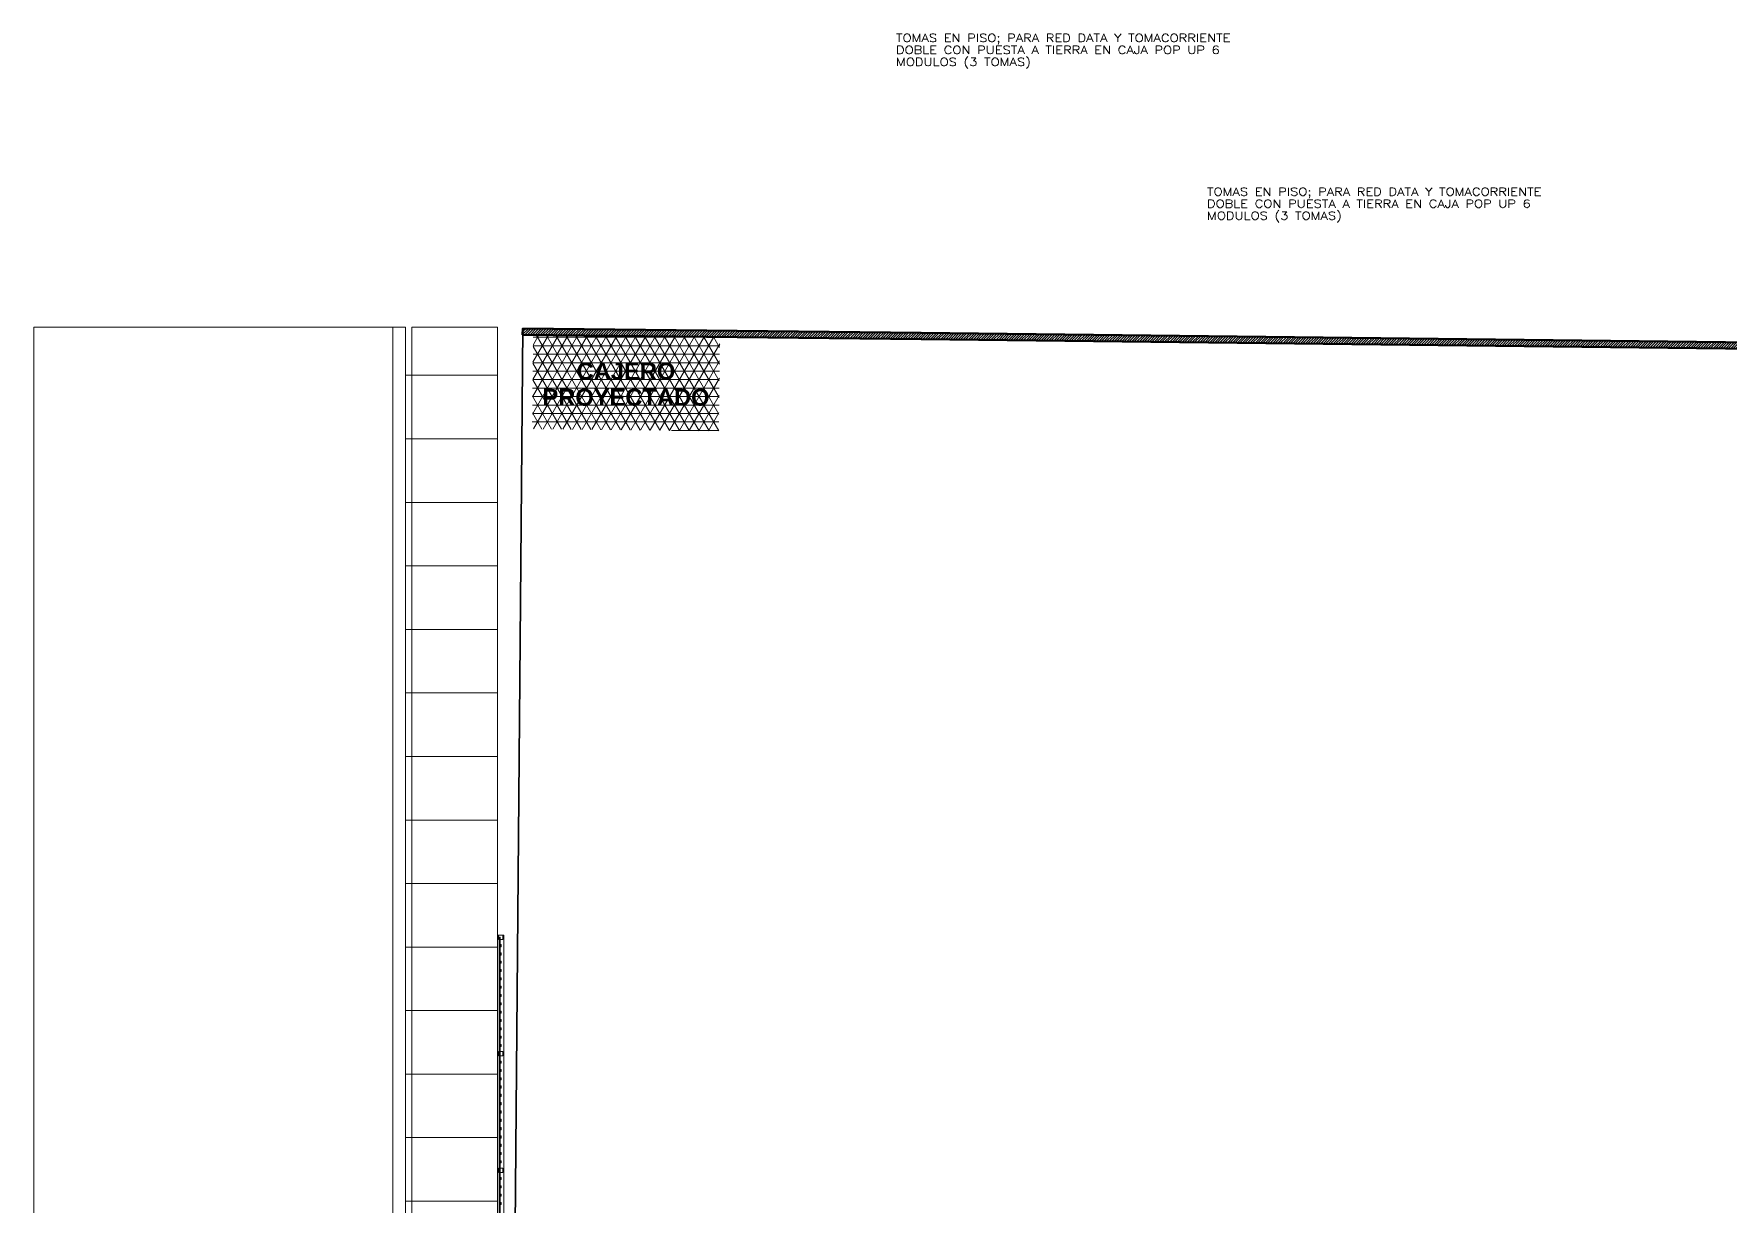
# Model space of a CAD drawing. Header units: inches. Extents: x -19 to 5698, y -728 to 92.
# Drawn here: x -8.77 to 31.27, y 50.89 to 78.56 of the extents above; entities that cross this region are included whole.
import ezdxf

# ---------------------------------------------------------------- set-up
doc = ezdxf.new("R2010")
doc.units = ezdxf.units.IN
doc.header["$MEASUREMENT"] = 0
doc.set_wipeout_variables(frame=1)
doc.header["$PDMODE"] = 1
doc.linetypes.add('Wipeout_Contour', pattern=[1, 0, -1])
for name, color, linetype in [('08 _ STR _ EXT _ 10 Vereda Exterior', 7, 'Continuous'), ('08 _ STR _ EXT _ Cerco Perimetrico', 7, 'Continuous'), ('08 _ STR _ EXT _ Pista exterior', 7, 'Continuous'), ('Dibujo 2D - General', 7, 'Continuous'), ('ESQUEMAS', 7, 'Continuous'), ('Estructura - 04 MURO', 7, 'Continuous'), ('Estructura Compleja - Cubiertas', 7, 'Continuous'), ('MOD', 7, 'Continuous')]:
    doc.layers.add(name, color=color, linetype=linetype)
doc.layers.add('TEXT', color=7, linetype='Continuous', lineweight=13)
doc.styles.add('Estilo_Generado_8', font='arialbd.ttf')
doc.styles.add('ROMAND', font='romand__.ttf', dxfattribs={"width": 1.2, "height": 0.1})
pattern_1 = [(0, (0, 0), (0, 1.5), []), (90, (0, 0), (-3, 0), [])]
pattern_2 = [(45, (0, 0), (-0.030052038, 0.030052038), [])]

msp = doc.modelspace()

# ---------------------------------------------------------------- linework, layer by layer
at = {"layer": '08 _ STR _ EXT _ 10 Vereda Exterior', "color": 7, "linetype": 'Continuous', "lineweight": 13}
msp.add_line((-0.3, 0), (-0.3, 71.6414), dxfattribs=at)
at = {"layer": '08 _ STR _ EXT _ Pista exterior', "color": 7, "linetype": 'Continuous', "lineweight": 13, "flags": 128}
for points in [[(-8.7723, 71.6402), (-0.3, 71.6402)], [(-8.7723, 0), (-8.7723, 71.6402)], [(-0.3, 71.6402), (-0.3, 0)]]:
    msp.add_lwpolyline(points, dxfattribs=at)
at = {"layer": 'MOD', "color": 251, "linetype": 'Continuous', "lineweight": 13}
for p in [(17.3754, 67.9952), (23.175, 67.9277), (28.9746, 67.8603), (9.8456, 65.4826), (17.3451, 65.3954), (9.7642, 58.4831), (17.2637, 58.3958), (12.6341, 53.7244), (17.2126, 53.9961), (23.0122, 53.9287), (28.8118, 53.8612)]:
    msp.add_point(p, dxfattribs=at)

# ---------------------------------------------------------------- texts
at = {"layer": 'ESQUEMAS', "color": 7, "linetype": 'Continuous', "lineweight": 13, "insert": (5.2051, 70.8002), "char_height": 0.4, "attachment_point": 2, "line_spacing_factor": 0.9248, "style": 'Estilo_Generado_8'}
msp.add_mtext('\\A1;{\\pqc;\\fArial|b1|i0|c0|p34;CAJERO\\P\\pqc;\\fArial|b1|i0|c0|p34;PROYECTADO}', dxfattribs=at)
at = {"layer": 'TEXT', "color": 4, "ltscale": 0.01, "char_height": 0.1888715, "width": 9.440414, "attachment_point": 1, "line_spacing_factor": 0.9, "style": 'ROMAND'}
for insert in [(11.579, 78.5626), (18.9207, 74.932)]:
    msp.add_mtext('TOMAS EN PISO; PARA RED DATA Y TOMACORRIENTE DOBLE CON PUESTA A TIERRA EN CAJA POP UP 6 MODULOS (3 TOMAS)  ', dxfattribs=dict(at, insert=insert))

# ---------------------------------------------------------------- wipeouts: each hides what was drawn before it
at = {"color": 254, "linetype": 'Wipeout_Contour', "lineweight": 0, "ltscale": 237.852847}
msp.add_wipeout([(0, 47.2819), (0.15, 47.2819), (0.15, 71.6402), (0, 71.6402)], dxfattribs=at).dxf.layer = '08 _ STR _ EXT _ 10 Vereda Exterior'
at = {"color": 254, "linetype": 'Wipeout_Contour', "lineweight": 0, "ltscale": 345.559689}
msp.add_wipeout([(12.174, 71.5059), (12.1723, 71.3559), (71.16, 70.67), (71.1618, 70.82)], dxfattribs=at).dxf.layer = 'Estructura - 04 MURO'

# ---------------------------------------------------------------- next in the draw order: hatches: boundary and pattern name
at = {"layer": '08 _ STR _ EXT _ 10 Vereda Exterior', "linetype": 'Continuous', "lineweight": 13}
h = msp.add_hatch(dxfattribs=at)
h.set_pattern_fill('CEMENTO_PULIDO_1_50X3_00_69', color=252, style=0, pattern_type=2)
h.set_pattern_definition(pattern_1)
h.paths.add_polyline_path([(0, 47.2819), (0.15, 47.2819), (0.15, 71.6402), (0, 71.6402)])
at = {"layer": 'Estructura - 04 MURO', "linetype": 'Continuous', "lineweight": 5}
h = msp.add_hatch(dxfattribs=at)
h.set_pattern_fill('LADRILLO_COMÚN_0002', color=250, style=0, pattern_type=2)
h.set_pattern_definition(pattern_2)
h.paths.add_polyline_path([(12.174, 71.5059), (12.1723, 71.3559), (71.16, 70.67), (71.1618, 70.82)])

# ---------------------------------------------------------------- next in the draw order: linework, layer by layer
at = {"layer": 'Estructura - 04 MURO', "color": 7, "linetype": 'Continuous', "lineweight": 80, "flags": 128}
for points in [[(12.1723, 71.3559), (71.16, 70.67)], [(71.1618, 70.82), (12.174, 71.5059)]]:
    msp.add_lwpolyline(points, dxfattribs=at)
at = {"layer": 'MOD', "color": 251, "linetype": 'Continuous', "lineweight": 13}
for p in [(12.8393, 71.3732), (17.4137, 71.295), (23.2133, 71.2275), (29.013, 71.1601)]:
    msp.add_point(p, dxfattribs=at)

# ---------------------------------------------------------------- next in the draw order: wipeouts: each hides what was drawn before it
at = {"color": 254, "linetype": 'Wipeout_Contour', "lineweight": 0, "ltscale": 288.095894}
msp.add_wipeout([(12.174, 71.5059), (2.7664, 71.6097), (2.7648, 71.4597), (12.1723, 71.3559)], dxfattribs=at).dxf.layer = 'Estructura - 04 MURO'
at = {"color": 254, "linetype": 'Wipeout_Contour', "lineweight": 0, "ltscale": 237.927055}
msp.add_wipeout([(0.15, 47.2819), (2.17, 47.2819), (2.17, 71.6402), (0.15, 71.6402)], dxfattribs=at).dxf.layer = 'Estructura Compleja - Cubiertas'

# ---------------------------------------------------------------- next in the draw order: hatches: boundary and pattern name
at = {"layer": 'ESQUEMAS', "linetype": 'Continuous', "lineweight": 13}
h = msp.add_hatch(dxfattribs=at)
h.set_pattern_fill('RED_TRIANGULAR_0002', color=150, style=0, pattern_type=2)
h.set_pattern_definition([(0, (0, 0), (0, 0.2), []), (60, (0, 0), (-0.1732051, 0.1), []), (120, (0, 0), (0.1732051, 0.1), [])])
h.paths.add_polyline_path([(7.3956, 69.1883), (2.9912, 69.2349), (3.0147, 71.4568), (7.4191, 71.4102)])
at = {"layer": 'Estructura - 04 MURO', "linetype": 'Continuous', "lineweight": 5}
h = msp.add_hatch(dxfattribs=at)
h.set_pattern_fill('LADRILLO_COMÚN_0002', color=250, style=0, pattern_type=2)
h.set_pattern_definition(pattern_2)
h.paths.add_polyline_path([(12.174, 71.5059), (2.7664, 71.6097), (2.7648, 71.4597), (12.1723, 71.3559)])
at = {"layer": 'Estructura Compleja - Cubiertas', "linetype": 'Continuous', "lineweight": 13}
h = msp.add_hatch(dxfattribs=at)
h.set_pattern_fill('CEMENTO_PULIDO_1_50X3_00_69', color=252, style=0, pattern_type=2)
h.set_pattern_definition(pattern_1)
h.paths.add_polyline_path([(0.15, 47.2819), (2.17, 47.2819), (2.17, 71.6402), (0.15, 71.6402)])

# ---------------------------------------------------------------- next in the draw order: linework, layer by layer
at = {"layer": '08 _ STR _ EXT _ 10 Vereda Exterior', "color": 7, "linetype": 'Continuous', "lineweight": 13}
for p, q in [((0, 71.6414), (-0.3, 71.6414)), ((0, 0), (0, 71.6414))]:
    msp.add_line(p, q, dxfattribs=at)
at = {"layer": 'Estructura - 04 MURO', "color": 7, "linetype": 'Continuous', "lineweight": 80, "flags": 128}
for points in [[(2.7664, 71.6097), (2.7648, 71.4597)], [(2.7648, 71.4597), (12.1723, 71.3559)], [(12.174, 71.5059), (2.7664, 71.6097)]]:
    msp.add_lwpolyline(points, dxfattribs=at)
at = {"layer": 'Estructura Compleja - Cubiertas', "color": 252, "linetype": 'Continuous', "lineweight": 13, "flags": 128}
for points in [[(0.15, 71.6402), (2.17, 71.6402)], [(0.15, 47.2819), (0.15, 71.6402)], [(2.17, 71.6402), (2.17, 47.2819)]]:
    msp.add_lwpolyline(points, dxfattribs=at)

# ---------------------------------------------------------------- next in the draw order: wipeouts: each hides what was drawn before it
at = {"color": 254, "linetype": 'Wipeout_Contour', "lineweight": 0, "ltscale": 207.125277}
msp.add_wipeout([(2.17, 57.2819), (2.17, 46.1819), (2.32, 46.1819), (2.32, 57.2819)], dxfattribs=at).dxf.layer = 'Estructura - 04 MURO'

# ---------------------------------------------------------------- next in the draw order: linework, layer by layer
at = {"layer": '08 _ STR _ EXT _ Cerco Perimetrico', "color": 167, "linetype": 'Continuous', "lineweight": 18, "flags": 128}
for points in [[(2.295, 57.2819), (2.195, 57.2819), (2.195, 57.1819), (2.295, 57.1819)], [(2.2325, 57.2319), (2.2075, 57.2319), (2.2075, 46.2319), (2.2325, 46.2319)], [(2.2325, 57.2319), (2.2075, 57.2319), (2.2075, 46.2319), (2.2325, 46.2319)], [(2.2575, 57.0605), (2.2325, 57.0605), (2.2325, 57.0105), (2.2575, 57.0105)], [(2.2575, 56.8641), (2.2325, 56.8641), (2.2325, 56.8141), (2.2575, 56.8141)], [(2.2575, 56.6677), (2.2325, 56.6677), (2.2325, 56.6177), (2.2575, 56.6177)], [(2.2575, 56.4712), (2.2325, 56.4712), (2.2325, 56.4212), (2.2575, 56.4212)], [(2.2575, 56.2748), (2.2325, 56.2748), (2.2325, 56.2248), (2.2575, 56.2248)], [(2.2575, 56.0784), (2.2325, 56.0784), (2.2325, 56.0284), (2.2575, 56.0284)], [(2.2575, 55.8819), (2.2325, 55.8819), (2.2325, 55.8319), (2.2575, 55.8319)], [(2.2575, 55.6855), (2.2325, 55.6855), (2.2325, 55.6355), (2.2575, 55.6355)], [(2.2575, 55.4891), (2.2325, 55.4891), (2.2325, 55.4391), (2.2575, 55.4391)], [(2.2575, 55.2927), (2.2325, 55.2927), (2.2325, 55.2427), (2.2575, 55.2427)], [(2.2575, 55.0962), (2.2325, 55.0962), (2.2325, 55.0462), (2.2575, 55.0462)], [(2.2575, 54.8998), (2.2325, 54.8998), (2.2325, 54.8498), (2.2575, 54.8498)], [(2.295, 54.5319), (2.195, 54.5319), (2.195, 54.4319), (2.295, 54.4319)], [(2.2575, 54.7034), (2.2325, 54.7034), (2.2325, 54.6534), (2.2575, 54.6534)], [(2.2575, 54.3105), (2.2325, 54.3105), (2.2325, 54.2605), (2.2575, 54.2605)], [(2.2575, 54.1141), (2.2325, 54.1141), (2.2325, 54.0641), (2.2575, 54.0641)], [(2.2575, 53.9177), (2.2325, 53.9177), (2.2325, 53.8677), (2.2575, 53.8677)], [(2.2575, 53.7212), (2.2325, 53.7212), (2.2325, 53.6712), (2.2575, 53.6712)], [(2.2575, 53.5248), (2.2325, 53.5248), (2.2325, 53.4748), (2.2575, 53.4748)], [(2.2575, 53.3284), (2.2325, 53.3284), (2.2325, 53.2784), (2.2575, 53.2784)], [(2.2575, 53.1319), (2.2325, 53.1319), (2.2325, 53.0819), (2.2575, 53.0819)], [(2.2575, 52.9355), (2.2325, 52.9355), (2.2325, 52.8855), (2.2575, 52.8855)], [(2.2575, 52.7391), (2.2325, 52.7391), (2.2325, 52.6891), (2.2575, 52.6891)], [(2.2575, 52.5427), (2.2325, 52.5427), (2.2325, 52.4927), (2.2575, 52.4927)], [(2.2575, 52.3462), (2.2325, 52.3462), (2.2325, 52.2962), (2.2575, 52.2962)], [(2.2575, 52.1498), (2.2325, 52.1498), (2.2325, 52.0998), (2.2575, 52.0998)], [(2.295, 51.7819), (2.195, 51.7819), (2.195, 51.6819), (2.295, 51.6819)], [(2.2575, 51.9534), (2.2325, 51.9534), (2.2325, 51.9034), (2.2575, 51.9034)], [(2.2575, 51.5605), (2.2325, 51.5605), (2.2325, 51.5105), (2.2575, 51.5105)], [(2.2575, 51.3641), (2.2325, 51.3641), (2.2325, 51.3141), (2.2575, 51.3141)], [(2.2575, 51.1677), (2.2325, 51.1677), (2.2325, 51.1177), (2.2575, 51.1177)], [(2.2575, 50.9712), (2.2325, 50.9712), (2.2325, 50.9212), (2.2575, 50.9212)]]:
    msp.add_lwpolyline(points, close=True, dxfattribs=at)
at = {"layer": 'Dibujo 2D - General', "color": 1, "linetype": 'Continuous', "lineweight": 35}
msp.add_lwpolyline([(2.7665, 71.6153), (2.17, 1.5), (70.4584, 1.5), (71.3118, 70.8183)], close=True, dxfattribs=at)
at = {"layer": 'Estructura - 04 MURO', "color": 7, "linetype": 'Continuous', "lineweight": 13, "flags": 128}
for points in [[(2.17, 57.2819), (2.17, 46.1819)], [(2.32, 57.2819), (2.17, 57.2819)], [(2.32, 46.1819), (2.32, 57.2819)]]:
    msp.add_lwpolyline(points, dxfattribs=at)

doc.saveas('drawing.dxf')
